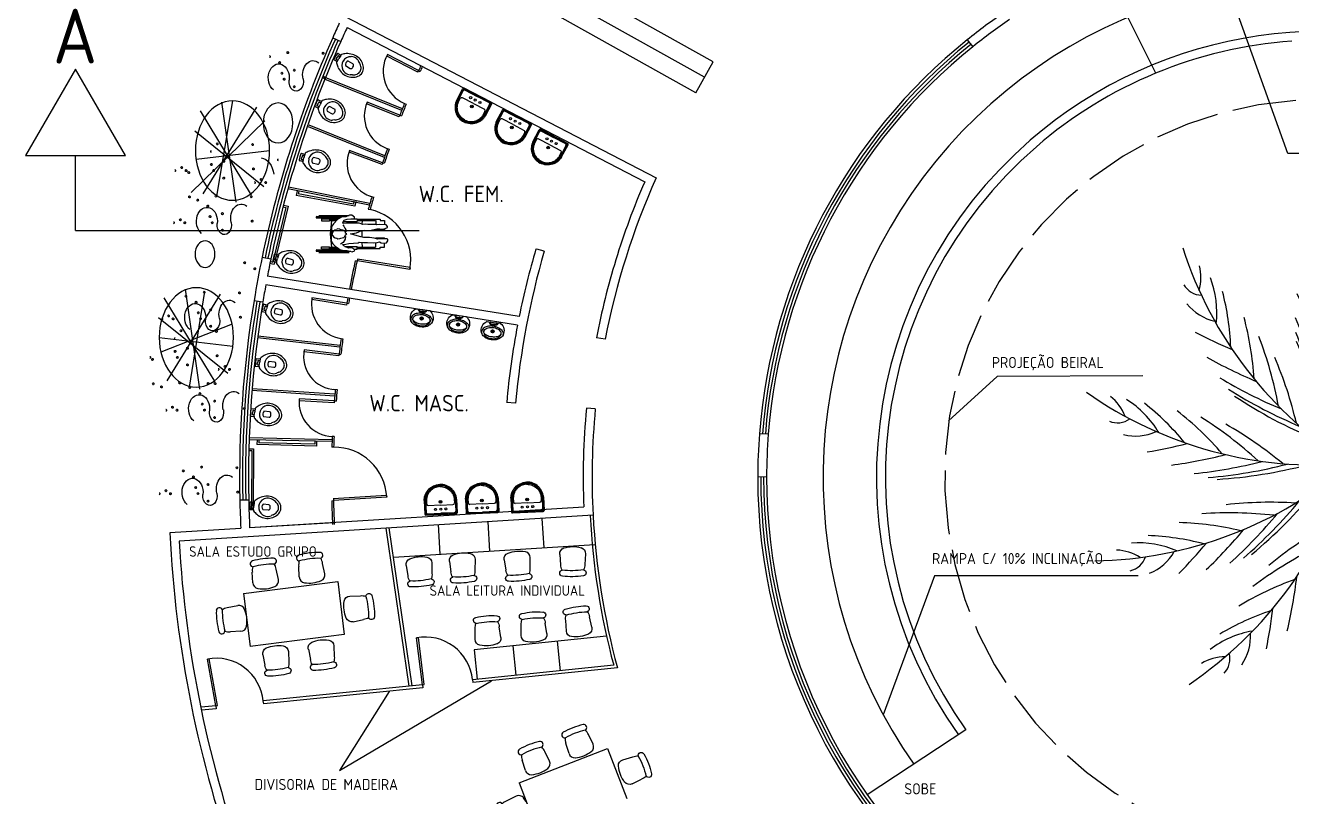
# Model space of a CAD drawing. Extents: x 115 to 1469, y 94 to 338.
# Drawn here: x 322.25 to 343.63, y 303.72 to 316.73 of the extents above; entities that cross this region are included whole.
import ezdxf

# ---------------------------------------------------------------- set-up
doc = ezdxf.new("R2010")
doc.units = 0
doc.linetypes.add('ACAD_ISO02W100', pattern=[15, 12, -3])
doc.layers.get('0').update_dxf_attribs({"linetype": 'CONTINUOUS'})
for name, color, linetype in [('ESQUAD', 3, 'CONTINUOUS'), ('L_DECA', 7, 'CONTINUOUS'), ('PAREDE', 6, 'CONTINUOUS'), ('PROJ', 1, 'CONTINUOUS'), ('TREES', 3, 'CONTINUOUS')]:
    doc.layers.add(name, color=color, linetype=linetype)
doc.styles.get("Standard").update_dxf_attribs({"font": 'ISOCP'})

# ---------------------------------------------------------------- blocks, each defined once
blk = doc.blocks.new('TREE3')
at = {"layer": 'TREES'}
for centre, radius, start, end in [((6.304, 2.495), 6.78, 161.8706, 201.5936), ((-0.143, 4.054), 0.351, 173.7791, 233.0395), ((-0.839, 4.494), 0.808, 308.4321, 338.3515), ((-1.642, 4.347), 1.639, 317.4391, 345.0127), ((3.633, 5.724), 6.78, 197.8706, 237.5936), ((0.196, 3.84), 0.835, 182.879, 221.5346), ((-4.007, 5.153), 4.263, 326.0526, 338.8318), ((-3.321, 3.142), 0.808, 344.4321, 14.3515), ((6.376, 6.862), 8.001, 206.1883, 211.1386), ((-2.499, 3.196), 0.351, 209.7791, 269.0395), ((-3.884, 2.551), 1.639, 353.4391, 21.0127), ((-4.862, 4.906), 5.211, 327.5529, 339.111), ((-6.271, 1.814), 4.263, 2.0526, 14.8318), ((6.381, 6.2), 8.001, 204.5673, 211.2107), ((5.865, -3.401), 6.78, 110.1725, 149.8955), ((3.134, 2.226), 0.835, 131.1808, 169.8364), ((3.093, 2.625), 0.351, 122.081, 181.3414), ((-2.099, 3.221), 0.835, 218.879, 257.5346), ((-6.749, 4.499), 7.022, 334.6755, 344.6307), ((9.337, -0.75), 8.001, 154.4902, 159.4404), ((3.006, 3.444), 0.808, 256.734, 286.6534), ((-6.817, 1.111), 5.211, 3.5529, 15.111), ((6.444, 5.585), 8.001, 202.9483, 211.3077), ((8.821, -1.165), 8.001, 152.8691, 159.5126), ((2.393, 3.983), 1.639, 265.741, 293.3146), ((1.125, 9.299), 8.001, 242.1883, 247.1386), ((-8.105, -0.327), 7.022, 10.6755, 20.6307), ((6.518, 5.174), 8.001, 201.6825, 211.4019), ((-6.261, 3.599), 6.444, 337.0347, 347.4268), ((8.377, -1.595), 8.001, 151.2501, 159.6096), ((1.561, 6.338), 4.263, 274.3545, 287.1337), ((6.59, 4.871), 8.001, 200.5186, 211.4981), ((7.907, -2.153), 8.001, 148.8205, 159.8), ((8.101, -1.908), 8.001, 149.9844, 159.7037), ((1.518, 8.767), 8.001, 240.5673, 247.2107), ((-7.181, -0.768), 6.444, 13.0347, 23.4268), ((0.837, 6.856), 5.211, 275.8548, 287.4128), ((-0.652, 8.085), 7.022, 282.9774, 292.9325), ((1.931, 8.306), 8.001, 238.9483, 247.3077), ((-1.056, 7.144), 6.444, 285.3366, 295.7287), ((-0.554, 6.757), 6.78, 234.9681, 274.6912), ((-4.544, 0.504), 0.808, 21.5297, 51.4491), ((-4.636, -0.308), 1.639, 30.5366, 58.1102), ((2.232, 8.018), 8.001, 237.6825, 247.4019), ((2.469, 7.814), 8.001, 236.5186, 247.4981), ((6, -6.06), 8.001, 116.7498, 125.1093), ((6.609, -5.956), 8.001, 118.3688, 125.0123), ((-6.096, -2.335), 4.263, 39.1502, 51.9294), ((-6.108, -3.226), 5.211, 40.6505, 52.2085), ((5.297, -6.253), 8.001, 114.3202, 125.2997), ((5.595, -6.161), 8.001, 115.4841, 125.2035), ((7.27, -5.907), 8.001, 119.9899, 124.9402), ((3.844, 0.059), 0.835, 96.6805, 135.3361), ((-3.921, 1.042), 0.351, 246.8767, 306.1371), ((-6.267, -5.149), 7.022, 47.7731, 57.7282), ((-5.264, -4.944), 6.444, 50.1322, 60.5244), ((2.908, -6.125), 6.78, 75.6722, 115.3952), ((4.876, 4.339), 4.263, 239.8542, 252.6334), ((4.228, 1.927), 1.639, 231.2407, 258.8143), ((4.036, 0.412), 0.351, 87.5807, 146.8411), ((-3.617, 1.303), 0.835, 255.9765, 294.6321), ((4.042, 7.032), 7.022, 248.4771, 258.4323), ((4.573, 5.177), 5.211, 241.3545, 252.9126), ((4.428, 1.135), 0.808, 222.2337, 252.1531), ((-4.712, 8.096), 8.001, 279.2858, 284.2361), ((3.176, 6.486), 6.444, 250.8363, 261.2284), ((-4.42, 5.141), 6.78, 270.9681, 310.6912), ((-4.077, 7.908), 8.001, 277.6648, 284.3082), ((-6.509, 1.896), 6.78, 304.0339, 343.7569), ((-3.47, 7.79), 8.001, 276.0458, 284.4052), ((-6.647, -1.335), 6.78, 331.6319, 11.355), ((-0.785, -6.734), 6.78, 43.6319, 83.355), ((-4.593, -4.987), 6.78, 7.6319, 47.355), ((-3.056, 7.741), 8.001, 274.7801, 284.4994), ((-2.744, 7.722), 8.001, 273.6161, 284.5957), ((1.173, -8.111), 8.001, 82.2799, 93.2595), ((1.474, -8.191), 8.001, 83.4439, 93.1632), ((6.133, 3.813), 6.444, 218.796, 229.1882), ((1.871, -8.32), 8.001, 84.7096, 93.069), ((7.157, 3.817), 7.022, 216.4368, 226.392), ((-7.022, 4.467), 8.001, 310.7801, 320.4994), ((-6.759, 4.634), 8.001, 309.6161, 320.5957), ((-3.818, -7.251), 8.001, 46.2799, 57.2595), ((2.443, -8.555), 8.001, 86.3286, 92.972), ((6.623, 1.962), 5.211, 209.3143, 220.8723), ((-2.044, -7.85), 7.022, 83.7731, 93.7282), ((-1.353, -7.094), 6.444, 86.1322, 96.5244), ((-7.386, 4.262), 8.001, 312.0458, 320.4052), ((-8.193, 0.196), 8.001, 342.6819, 353.6614), ((-7.351, -3.622), 8.001, 10.2799, 21.2595), ((-3.622, -7.493), 8.001, 47.4439, 57.1632), ((7.203, -0.52), 6.444, 182.796, 193.1882), ((-3.045, -6.2), 5.211, 76.6505, 88.2085), ((2.737, -6.683), 6.444, 119.198, 129.5901), ((-8.322, -0.088), 8.001, 343.8458, 353.5652), ((-7.334, -3.933), 8.001, 11.4439, 21.1632), ((3.029, -8.864), 8.001, 87.9496, 92.8999), ((6.436, 1.091), 4.263, 207.814, 220.5932), ((-3.559, -5.472), 4.263, 75.1502, 87.9294), ((-7.947, 4.001), 8.001, 313.6648, 320.3082), ((5.522, -4.655), 6.444, 146.796, 157.1882), ((-3.376, -7.831), 8.001, 48.7096, 57.069), ((8.034, -1.119), 7.022, 180.4368, 190.392), ((4.606, -0.61), 1.639, 199.2004, 226.774), ((3.29, -1.989), 0.835, 64.6403, 103.2959), ((-3.972, -2.263), 0.808, 57.5297, 87.4491), ((-3.57, -2.974), 1.639, 66.5366, 94.1102), ((-3.692, -1.071), 0.835, 291.9765, 330.6321), ((-8.571, 3.78), 8.001, 315.2858, 320.2361), ((2.57, -7.693), 7.022, 116.8388, 126.794), ((-8.515, -0.458), 8.001, 345.1116, 353.471), ((-7.334, -4.351), 8.001, 12.7096, 21.069), ((3.639, -1.792), 0.351, 55.5404, 114.8009), ((-3.784, -1.462), 0.351, 282.8767, 342.1371), ((5.842, -5.627), 7.022, 144.4368, 154.392), ((6.511, -2.305), 5.211, 173.3143, 184.8723), ((-3.052, -8.357), 8.001, 50.3286, 56.972), ((4.356, -1.387), 0.808, 190.1934, 220.1128), ((-8.843, -0.982), 8.001, 346.7306, 353.374), ((0.83, -6.857), 5.211, 109.7162, 121.2743), ((-7.382, -4.967), 8.001, 14.3286, 20.972), ((3.913, -5.692), 5.211, 137.3143, 148.8723), ((5.848, -2.9), 4.263, 171.814, 184.5932), ((-2.76, -8.951), 8.001, 51.9496, 56.8999), ((0.003, -6.528), 4.263, 108.2159, 120.9952), ((-9.245, -1.509), 8.001, 348.3516, 353.3019), ((-7.494, -5.62), 8.001, 15.9496, 20.8999), ((3.368, -3.201), 1.639, 163.2004, 190.774), ((1.493, -3.543), 0.835, 28.6403, 67.2959), ((-1.369, -4.44), 1.639, 99.6024, 127.176), ((-2.51, -2.912), 0.835, 325.0423, 3.6979), ((3.027, -5.784), 4.263, 135.814, 148.5932), ((-2.374, -3.29), 0.351, 315.9424, 15.2029), ((-2.094, -4.064), 0.808, 90.5954, 120.5148), ((0.844, -4.569), 1.639, 127.2004, 154.774), ((-0.875, -3.744), 0.835, 352.6403, 31.2959), ((2.709, -3.683), 0.808, 154.1934, 184.1128), ((1.891, -3.589), 0.351, 19.5404, 78.8009), ((-0.58, -4.015), 0.351, 343.5404, 42.8009), ((0.027, -4.572), 0.808, 118.1934, 148.1128)]:
    blk.add_arc(centre, radius, start, end, dxfattribs=at)
blk = doc.blocks.new('BBPSTG01')
for p, q in [((-0.127, 0.217), (-0.305, 0.202)), ((-0.127, -0.217), (-0.305, -0.205))]:
    blk.add_line(p, q)
for centre, radius, start, end in [((-0.445, 0.172), 0.0508, 8.4555, 171.5445), ((-0.118, 0.116), 0.102, 16.1087, 95), ((0.711, 0), 1.219, 171.5445, 188.4555), ((0.812, 0), 1.219, 171.5445, 188.4555), ((-0.305, -0.001), 0.203, 90, 116.2122), ((-0.521, 0), 0.521, 343.8913, 16.1087), ((-0.445, -0.172), 0.0508, 188.4555, 351.5445), ((-0.305, -0.001), 0.203, 243.618, 270), ((-0.118, -0.116), 0.102, 265, 343.8913)]:
    blk.add_arc(centre, radius, start, end)
blk = doc.blocks.new('BEL01')
at = {"layer": 'L_DECA'}
for p, q in [((25.7, 0), (-25.7, 0)), ((-27.5, -25), (-27.5, -1.8)), ((27.5, -25), (27.5, -1.8))]:
    blk.add_line(p, q, dxfattribs=at)
at = {"layer": 'L_DECA', "color": 1}
for p, q in [((-25.9, -25), (-25.9, -3.2)), ((-25.1, -25), (-25.1, -4.8)), ((-24.2, -1.4), (0, -1.4)), ((-23.5, -25), (-23.5, -18.6)), ((-22.5, -2.2), (0, -2.2)), ((0, -16), (-20.9, -16)), ((24.2, -1.4), (0, -1.4)), ((22.5, -2.2), (0, -2.2)), ((0, -16), (20.9, -16)), ((23.5, -25), (23.5, -18.6)), ((25.1, -25), (25.1, -4.8)), ((25.9, -25), (25.9, -3.2))]:
    blk.add_line(p, q, dxfattribs=at)
at = {"layer": 'L_DECA', "color": 7}
for points in [[(-27.5, -25), (-27.4, -26.4), (-27.2, -27.7), (-26.9, -29.1), (-26.7, -30.4), (-26.3, -31.7), (-25.9, -33), (-25.4, -34.2), (-24.8, -35.4), (-24.2, -36.6), (-23.6, -37.7), (-22.8, -38.9), (-22, -40), (-21.2, -41), (-20.4, -42), (-19.5, -42.9), (-19.5, -42.9), (-17.6, -44.7), (-15.4, -46.3), (-13.1, -47.7), (-10.7, -48.8), (-8.2, -49.8), (-5.5, -50.4), (-2.8, -50.9), (0, -51)], [(27.5, -25), (27.4, -26.4), (27.2, -27.7), (26.9, -29.1), (26.7, -30.4), (26.3, -31.7), (25.9, -33), (25.4, -34.2), (24.8, -35.4), (24.2, -36.6), (23.6, -37.7), (22.8, -38.9), (22, -40), (21.2, -41), (20.4, -42), (19.5, -42.9), (19.5, -42.9), (17.6, -44.7), (15.4, -46.3), (13.1, -47.7), (10.7, -48.8), (8.2, -49.8), (5.5, -50.4), (2.8, -50.9), (0, -51)]]:
    blk.add_lwpolyline(points, dxfattribs=at)
at = {"layer": 'L_DECA', "color": 1}
for points in [[(-25.9, -25), (-25.8, -26.3), (-25.6, -27.6), (-25.4, -28.8), (-25.1, -30.1), (-24.8, -31.3), (-24.3, -32.5), (-23.9, -33.7), (-23.4, -34.9), (-22.8, -35.9), (-22.2, -37), (-21.5, -38.1), (-20.8, -39.1), (-20, -40.1), (-19.2, -41.1), (-18.4, -41.9), (-18.4, -41.9), (-16.5, -43.7), (-14.6, -45.1), (-12.4, -46.5), (-10.2, -47.5), (-7.7, -48.4), (-5.3, -49.1), (-2.7, -49.4), (0, -49.6)], [(-25.1, -25), (-24.9, -26.3), (-24.8, -27.5), (-24.6, -28.7), (-24.3, -30), (-24, -31.1), (-23.6, -32.3), (-23.1, -33.4), (-22.6, -34.6), (-22.1, -35.7), (-21.5, -36.7), (-20.8, -37.7), (-20.2, -38.7), (-19.4, -39.6), (-18.7, -40.6), (-17.8, -41.4), (-17.8, -41.4), (-16, -43), (-14, -44.5), (-12, -45.7), (-9.8, -46.8), (-7.5, -47.6), (-5, -48.3), (-2.6, -48.6), (0, -48.8)], [(0, -47.3), (0, -47.3), (-2.4, -47.1), (-4.8, -46.7), (-7, -46.2), (-9.1, -45.5), (-11.2, -44.4), (-13.2, -43.2), (-15, -41.9), (-16.6, -40.3), (-16.6, -40.3), (-17.4, -39.5), (-18.2, -38.7), (-18.9, -37.8), (-19.5, -36.9), (-20.1, -35.9), (-20.7, -34.9), (-21.2, -33.9), (-21.7, -32.9), (-22, -31.8), (-22.4, -30.8), (-22.8, -29.7), (-23, -28.5), (-23.2, -27.4), (-23.3, -26.3), (-23.4, -25.4), (-23.5, -25)], [(25.9, -25), (25.8, -26.3), (25.6, -27.6), (25.4, -28.8), (25.1, -30.1), (24.8, -31.3), (24.3, -32.5), (23.9, -33.7), (23.4, -34.9), (22.8, -35.9), (22.2, -37), (21.5, -38.1), (20.8, -39.1), (20, -40.1), (19.2, -41.1), (18.4, -41.9), (18.4, -41.9), (16.5, -43.7), (14.6, -45.1), (12.4, -46.5), (10.2, -47.5), (7.7, -48.4), (5.3, -49.1), (2.7, -49.4), (0, -49.6)], [(25.1, -25), (24.9, -26.3), (24.8, -27.5), (24.6, -28.7), (24.3, -30), (24, -31.1), (23.6, -32.3), (23.1, -33.4), (22.6, -34.6), (22.1, -35.7), (21.5, -36.7), (20.8, -37.7), (20.2, -38.7), (19.4, -39.6), (18.7, -40.6), (17.8, -41.4), (17.8, -41.4), (16, -43), (14, -44.5), (12, -45.7), (9.8, -46.8), (7.5, -47.6), (5, -48.3), (2.6, -48.6), (0, -48.8)], [(0, -47.3), (0, -47.3), (2.4, -47.1), (4.8, -46.7), (7, -46.2), (9.1, -45.5), (11.2, -44.4), (13.2, -43.2), (15, -41.9), (16.6, -40.3), (16.6, -40.3), (17.4, -39.5), (18.2, -38.7), (18.9, -37.8), (19.5, -36.9), (20.1, -35.9), (20.7, -34.9), (21.2, -33.9), (21.7, -32.9), (22, -31.8), (22.4, -30.8), (22.8, -29.7), (23, -28.5), (23.2, -27.4), (23.3, -26.3), (23.4, -25.4), (23.5, -25)]]:
    blk.add_lwpolyline(points, dxfattribs=at)
for centre, radius in [((-8.7, -9.2), 1.75), ((0, -21.5), 2.25), ((0, -9.2), 1.75), ((0, -21.5), 1.32), ((9, -9.2), 1.75)]:
    blk.add_circle(centre, radius, dxfattribs=at)
at = {"layer": 'L_DECA'}
for centre, start, end in [((-25.7, -1.8), 90, 180), ((25.7, -1.8), 0, 90)]:
    blk.add_arc(centre, 1.8, start, end, dxfattribs=at)
at = {"layer": 'L_DECA', "color": 1}
for centre, radius, start, end in [((-24.2, -3.2), 1.73, 90, 180), ((-22.5, -4.8), 2.59, 90, 180), ((-20.9, -18.6), 2.59, 90, 180), ((20.9, -18.6), 2.59, 0, 90), ((22.5, -4.8), 2.59, 0, 90), ((24.2, -3.2), 1.73, 0, 90)]:
    blk.add_arc(centre, radius, start, end, dxfattribs=at)
blk = doc.blocks.new('MIC-P')
for points in [[(0.001, 0.294), (0.003, 0.294, -0.008051), (0.036, 0.294, -0.08407), (0.079, 0.285, -0.022672), (0.107, 0.273, -0.027927), (0.133, 0.258, -0.144523), (0.184, 0.193, -0.34805), (0.121, 0.003, -0.162816), (0.113, 0), (0.001, 0), (-0.11, 0, -0.162816), (-0.119, 0.003, -0.34805), (-0.182, 0.193, -0.144523), (-0.131, 0.258, -0.027927), (-0.105, 0.273, -0.022672), (-0.077, 0.285, -0.08407), (-0.033, 0.294, -0.008051), (-0.001, 0.294)], [(0.001, 0.247), (0.009, 0.247, -0.102017), (0.091, 0.232, -0.100634), (0.138, 0.2, -0.31043), (0.146, 0.159, -0.029837), (0.144, 0.153, -0.193887), (0.081, 0.101, -0.096635), (0.001, 0.086, -0.096635), (-0.079, 0.101, -0.193887), (-0.141, 0.153, -0.029837), (-0.143, 0.159, -0.31043), (-0.136, 0.2, -0.100634), (-0.089, 0.232, -0.102017), (-0.007, 0.247)]]:
    blk.add_lwpolyline(points, format="xyb", close=True)
for points in [[(0.147, 0.162), (0.148, 0.165, 0.189039), (0.146, 0.197, 0.189014), (0.081, 0.26, 0.116802), (0.001, 0.275, 0.116802), (-0.078, 0.26, 0.189014), (-0.144, 0.197, 0.189039), (-0.146, 0.165), (-0.144, 0.162)], [(-0.015, 0.064, -0.100603), (-0.099, 0.082, -0.114611), (-0.16, 0.123, -0.309836), (-0.174, 0.21, -0.309836)], [(-0.079, 0.002), (-0.056, 0.034, -0.1805), (-0.044, 0.041), (-0.031, 0.043, 0.35029), (-0.025, 0.049, -0.252034), (-0.018, 0.063)], [(-0.052, 0, -0.473116), (-0.055, 0.005), (-0.05, 0.025, -0.362542), (-0.042, 0.032), (-0.027, 0.033, 0.564769), (-0.022, 0.039)], [(0.017, 0.064, 0.100603), (0.101, 0.082, 0.114611), (0.162, 0.123, 0.309836), (0.176, 0.21, 0.309836)], [(0.082, 0.002), (0.058, 0.034, 0.1805), (0.047, 0.041), (0.033, 0.043, -0.35029), (0.027, 0.049, 0.252034), (0.021, 0.063)], [(0.054, 0, 0.473116), (0.057, 0.005), (0.053, 0.025, 0.362542), (0.044, 0.032), (0.03, 0.033, -0.564769), (0.024, 0.039)]]:
    blk.add_lwpolyline(points, format="xyb")
for centre, radius in [((-0.022, 0.153), 0.0035), ((0.001, 0.152), 0.024), ((0.001, 0.046), 0.024), ((-0.015, 0.169), 0.0035), ((-0.016, 0.136), 0.0035), ((0.001, 0.046), 0.0075), ((0.001, 0.129), 0.0035), ((0.002, 0.176), 0.0035), ((0.001, 0.152), 0.0035), ((0.017, 0.135), 0.0035), ((0.018, 0.168), 0.0035), ((0.025, 0.152), 0.0035)]:
    blk.add_circle(centre, radius)
blk = doc.blocks.new('BACIA')
for p, q in [((-0.069, -0.15), (-0.074, -0.15)), ((-0.062, -0.15), (-0.069, -0.15)), ((-0.062, -0.092), (-0.062, -0.15)), ((0, -0.08), (-0.052, -0.08)), ((0.052, -0.08), (0, -0.08)), ((0.032, -0.115), (0, -0.115)), ((0.036, -0.142), (0.036, -0.131)), ((0.062, -0.15), (0.062, -0.092)), ((0.069, -0.15), (0.062, -0.15)), ((0.074, -0.15), (0.069, -0.15)), ((-0.044, -0.304), (-0.044, -0.4)), ((0.044, -0.4), (0.044, -0.304)), ((-0.118, -0.489), (-0.136, -0.454)), ((0.118, -0.489), (0.136, -0.454))]:
    blk.add_line(p, q)
for points in [[(-0.062, -0.15), (0, -0.15)], [(0.062, -0.15), (0, -0.15)]]:
    blk.add_lwpolyline(points)
blk.add_lwpolyline([(-0.044, -0.15, 0.380199), (-0.036, -0.142), (-0.036, -0.131, 0.087349), (-0.037, -0.127, -0.172037), (-0.037, -0.118, -0.102747), (-0.036, -0.116, -0.167994), (-0.032, -0.115), (0, -0.115)], format="xyb")
for centre, radius, start, end in [((0.145, -0.398), 0.335, 145.8476, 164.7475), ((0.132, -0.391), 0.32, 131.9479, 145.5381), ((-0.075, -0.16), 0.0102, 88.3086, 135.2439), ((-0.051, -0.092), 0.0118, 93.6802, 181.2989), ((0.032, -0.122), 0.00666, 53.8977, 92.0428), ((0.032, -0.121), 0.00592, 22.5984, 46.064), ((0.048, -0.132), 0.0119, 155.9796, 175.9479), ((0.044, -0.142), 0.00832, 182.0149, 265.282), ((0.025, -0.123), 0.0131, 340.3418, 19.3875), ((0.051, -0.092), 0.0118, 358.7011, 86.3198), ((0.075, -0.16), 0.0102, 44.7561, 91.6914), ((-0.132, -0.391), 0.32, 34.4619, 48.0521), ((-0.145, -0.398), 0.335, 15.2525, 34.1524), ((0.055, -0.38), 0.243, 163.2378, 187.0453), ((0.06, -0.382), 0.248, 186.483, 211.073), ((-0.008, -0.384), 0.146, 149.7019, 190.4456), ((0.003, -0.383), 0.157, 190.028, 206.9274), ((0.001, -0.386), 0.154, 90.2488, 150.3441), ((0, -0.356), 0.0683, 49.3118, 130.6882), ((-0.02, -0.4), 0.0241, 179.1095, 246.4896), ((0, -0.343), 0.0846, 249.2223, 290.7777), ((-0.001, -0.386), 0.154, 29.6559, 89.7512), ((0.02, -0.4), 0.0241, 293.5104, 0.8905), ((0.008, -0.384), 0.146, 349.5544, 30.2981), ((-0.003, -0.383), 0.157, 333.0726, 349.972), ((-0.06, -0.382), 0.248, 328.927, 353.517), ((-0.055, -0.38), 0.243, 352.9547, 16.7622), ((0.076, -0.369), 0.268, 211.6809, 231.8397), ((0.076, -0.369), 0.228, 211.6809, 231.8397), ((0, -0.461), 0.149, 233.0019, 270.1282), ((0, -0.461), 0.109, 233.0019, 270.1282), ((0, -0.461), 0.109, 269.8718, 306.9981), ((0, -0.461), 0.149, 269.8718, 306.9981), ((-0.076, -0.369), 0.228, 308.1603, 328.3191), ((-0.076, -0.369), 0.268, 308.1603, 328.3191)]:
    blk.add_arc(centre, radius, start, end)
blk = doc.blocks.new('BIPMAN11')
for p, q in [((-0.234, 0.295), (0.263, 0.295)), ((-0.234, 0.27), (0.157, 0.27)), ((-0.203, 0.314), (0.31, 0.314)), ((-0.158, 0.254), (-0.158, 0.223)), ((-0.158, 0.254), (-0.021, 0.254)), ((-0.158, 0.223), (-0.021, 0.223)), ((-0.021, 0.254), (-0.021, 0.223)), ((-0.021, 0.251), (0.122, 0.251)), ((-0.021, 0.226), (0.098, 0.226)), ((0.012, 0.226), (-0.008, -0.001)), ((0.041, 0.27), (0.041, 0.251)), ((0.066, 0.27), (0.066, 0.251)), ((0.089, 0.226), (0.087, 0.214)), ((0.342, 0.257), (0.444, 0.257)), ((0.444, 0.257), (0.444, 0.213)), ((0.444, 0.251), (0.837, 0.251)), ((0.444, 0.226), (0.757, 0.226)), ((0.53, 0.226), (0.527, 0.166)), ((0.759, 0.226), (0.759, 0.162)), ((0.835, 0.226), (0.907, 0.226)), ((0.837, 0.251), (0.837, 0.226)), ((0.907, 0.226), (0.907, 0.157)), ((0.215, 0.213), (0.444, 0.213)), ((0.523, 0.056), (0.523, 0.055)), ((0.523, 0.055), (0.526, -0.052)), ((0.759, 0.084), (0.759, 0.066)), ((0.759, 0.066), (0.909, 0.066)), ((0.907, 0.089), (0.907, 0.066)), ((-0.008, -0.001), (0.012, -0.222)), ((0.238, -0.21), (0.444, -0.21)), ((0.444, -0.254), (0.444, -0.21)), ((0.528, -0.141), (0.53, -0.222)), ((0.759, -0.062), (0.909, -0.062)), ((0.759, -0.076), (0.759, -0.062)), ((0.759, -0.222), (0.759, -0.146)), ((0.907, -0.081), (0.907, -0.062)), ((0.907, -0.222), (0.907, -0.152)), ((-0.234, -0.267), (0.178, -0.267)), ((-0.234, -0.292), (0.341, -0.292)), ((-0.203, -0.311), (0.31, -0.311)), ((-0.158, -0.219), (-0.021, -0.219)), ((-0.158, -0.25), (-0.158, -0.219)), ((-0.158, -0.25), (-0.021, -0.25)), ((-0.021, -0.25), (-0.021, -0.219)), ((-0.021, -0.222), (0.1, -0.222)), ((-0.021, -0.247), (0.135, -0.247)), ((0.041, -0.247), (0.041, -0.267)), ((0.066, -0.247), (0.066, -0.267)), ((0.088, -0.214), (0.089, -0.222)), ((0.143, -0.254), (0.143, -0.253)), ((0.143, -0.254), (0.143, -0.254)), ((0.391, -0.254), (0.444, -0.254)), ((0.444, -0.222), (0.757, -0.222)), ((0.444, -0.247), (0.837, -0.247)), ((0.835, -0.222), (0.907, -0.222)), ((0.837, -0.247), (0.837, -0.222))]:
    blk.add_line(p, q)
blk.add_lwpolyline([(0.012, 0.125), (0.009, -0.12), (0.035, -0.168), (0.074, -0.205), (0.128, -0.241), (0.153, -0.261), (0.201, -0.272), (0.277, -0.278), (0.325, -0.289), (0.365, -0.301), (0.401, -0.286), (0.41, -0.272), (0.381, -0.244), (0.356, -0.236), (0.308, -0.238), (0.26, -0.224), (0.221, -0.199), (0.198, -0.176), (0.255, -0.171), (0.305, -0.162), (0.387, -0.154), (0.463, -0.148), (0.483, -0.137), (0.553, -0.143), (0.621, -0.145), (0.714, -0.148), (0.785, -0.145), (0.821, -0.134), (0.849, -0.148), (0.895, -0.154), (0.94, -0.148), (0.962, -0.117), (0.965, -0.095), (0.951, -0.081), (0.895, -0.081), (0.827, -0.083), (0.796, -0.086), (0.734, -0.069), (0.655, -0.058), (0.556, -0.061), (0.506, -0.047), (0.446, -0.03), (0.334, 0.001), (0.438, 0.021), (0.528, 0.058), (0.57, 0.066), (0.663, 0.06), (0.779, 0.089), (0.827, 0.089), (0.883, 0.083), (0.917, 0.091), (0.957, 0.108), (0.957, 0.128), (0.934, 0.156), (0.824, 0.159), (0.773, 0.153), (0.768, 0.162), (0.7, 0.159), (0.624, 0.162), (0.59, 0.168), (0.545, 0.159), (0.483, 0.184), (0.404, 0.184), (0.328, 0.182), (0.266, 0.182), (0.218, 0.179), (0.204, 0.193), (0.226, 0.232), (0.28, 0.249), (0.348, 0.258), (0.404, 0.263), (0.404, 0.286), (0.381, 0.3), (0.356, 0.317), (0.317, 0.32), (0.255, 0.292), (0.184, 0.286), (0.119, 0.249), (0.049, 0.17), (0.035, 0.153)], close=True)
for points in [[(0.097, 0.072), (0.066, 0.063), (0.035, 0.035), (0.021, -0.007), (0.049, -0.047), (0.077, -0.064), (0.102, -0.069), (0.119, -0.083), (0.153, -0.078), (0.17, -0.072), (0.193, -0.067), (0.224, -0.061), (0.238, -0.044), (0.249, -0.016), (0.255, -0.007), (0.274, 0.004), (0.252, 0.015), (0.252, 0.038), (0.238, 0.055), (0.204, 0.066), (0.176, 0.069), (0.164, 0.069), (0.153, 0.083), (0.108, 0.086), (0.105, 0.077)], [(0.204, 0.153), (0.224, 0.131), (0.238, 0.1), (0.255, 0.069), (0.255, 0.038)], [(0.252, -0.041), (0.243, -0.089), (0.209, -0.143), (0.164, -0.174)]]:
    blk.add_lwpolyline(points)
for centre in [(-0.234, 0.283), (-0.234, -0.28)]:
    blk.add_arc(centre, 0.0125, 90, 270)

msp = doc.modelspace()

# ---------------------------------------------------------------- linework, layer by layer
at = {"color": 5}
for p, q in [((333.86, 316.117), (328.698, 319.003)), ((333.713, 315.855), (328.552, 318.741)), ((333.567, 315.593), (328.405, 318.479)), ((333.567, 315.593), (333.86, 316.117))]:
    msp.add_line(p, q, dxfattribs=at)
for p, q in [((343.56, 314.568), (342.723, 316.905)), ((345.139, 314.568), (343.56, 314.568)), ((326.837, 313.941), (326.823, 313.863)), ((327.813, 313.681), (326.823, 313.863)), ((326.867, 313.936), (326.858, 313.887)), ((327.789, 313.715), (326.858, 313.887)), ((326.65, 313.659), (326.428, 312.738)), ((326.686, 313.681), (326.45, 312.702)), ((326.602, 313.67), (326.65, 313.659)), ((326.609, 313.7), (326.686, 313.681)), ((327.798, 313.765), (327.789, 313.715)), ((327.827, 313.759), (327.813, 313.681)), ((326.373, 312.721), (326.45, 312.702)), ((326.38, 312.75), (326.428, 312.738)), ((338.656, 310.808), (337.831, 310.06)), ((341.113, 310.815), (338.656, 310.808)), ((326.161, 309.737), (326.159, 309.657)), ((326.191, 309.736), (326.19, 309.687)), ((326.023, 309.556), (326.073, 309.555)), ((326.024, 309.586), (326.104, 309.585)), ((326.073, 309.555), (326.068, 308.609)), ((326.104, 309.585), (326.098, 308.579)), ((327.166, 309.633), (326.159, 309.657)), ((327.136, 309.664), (326.19, 309.687)), ((327.137, 309.714), (327.136, 309.664)), ((327.167, 309.713), (327.166, 309.633)), ((326.018, 308.609), (326.068, 308.609)), ((326.018, 308.579), (326.098, 308.579)), ((337.595, 307.444), (336.732, 305.099)), ((341.037, 307.444), (337.595, 307.444)), ((325.935, 307.145), (327.523, 307.345)), ((327.523, 307.345), (327.635, 306.452)), ((325.935, 307.145), (326.048, 306.252)), ((327.635, 306.452), (326.048, 306.252)), ((327.553, 304.159), (330.118, 305.673)), ((328.391, 305.489), (327.553, 304.159)), ((330.584, 303.949), (332.076, 304.527)), ((332.076, 304.527), (332.401, 303.688)), ((330.584, 303.949), (330.909, 303.11))]:
    msp.add_line(p, q)
at = {"color": 3}
for p, q in [((328.363, 316.239), (328.35, 316.212)), ((325.202, 315.287), (326.06, 313.867)), ((326.153, 315.35), (325.249, 313.888)), ((325.748, 315.457), (325.48, 313.85)), ((325.563, 315.433), (325.802, 313.746)), ((328.022, 315.437), (328.011, 315.41)), ((326.294, 315.12), (325.047, 313.909)), ((328.572, 315.214), (328.56, 315.186)), ((325.109, 314.953), (326.278, 314.013)), ((325.132, 314.471), (326.374, 314.619)), ((327.725, 314.621), (327.715, 314.593)), ((328.281, 314.413), (328.271, 314.385)), ((327.86, 312.788), (327.855, 312.758)), ((328.748, 312.642), (328.743, 312.612)), ((324.591, 312.134), (325.448, 310.714)), ((325.542, 312.197), (324.638, 310.735)), ((324.951, 312.28), (325.191, 310.593)), ((325.275, 312.243), (325.015, 310.624)), ((327.089, 312.133), (327.085, 312.104)), ((327.676, 312.041), (327.671, 312.012)), ((324.497, 311.8), (325.667, 310.86)), ((325.74, 311.691), (324.539, 311.217)), ((324.51, 311.466), (325.753, 311.318)), ((326.957, 311.254), (326.953, 311.224)), ((327.547, 311.185), (327.543, 311.155)), ((326.872, 310.427), (326.871, 310.397)), ((327.465, 310.393), (327.463, 310.363)), ((327.45, 308.742), (327.452, 308.712)), ((328.348, 308.799), (328.35, 308.769)), ((328.855, 306.399), (328.885, 306.402)), ((328.953, 305.605), (328.855, 306.399)), ((328.983, 305.608), (328.885, 306.402)), ((325.323, 306.037), (325.353, 306.042)), ((325.467, 305.25), (325.323, 306.037)), ((325.496, 305.256), (325.353, 306.043)), ((328.953, 305.605), (328.983, 305.608)), ((325.467, 305.25), (325.496, 305.256))]:
    msp.add_line(p, q, dxfattribs=at)
at = {"color": 0}
for p, q in [((329.255, 307.809), (329.224, 308.308)), ((330.093, 307.857), (330.062, 308.356)), ((331.007, 307.914), (330.976, 308.413)), ((329.825, 306.196), (329.876, 305.698))]:
    msp.add_line(p, q, dxfattribs=at)
at = {"color": 1}
msp.add_line((338.127, 304.842), (336.462, 303.746), dxfattribs=at)
at = {"color": 2}
for centre, radius, start, end in [((328.877, 315.956), 0.586, 151.161, 247.485), ((328.558, 315.203), 0.586, 156.3881, 250.4704), ((328.268, 314.402), 0.586, 157.9876, 256.6259), ((327.883, 312.769), 0.874, 349.7071, 77.621), ((327.664, 312.027), 0.584, 169.4835, 261.9533), ((327.498, 311.14), 0.551, 168.027, 268.48), ((327.454, 310.377), 0.584, 175.1335, 267.7484), ((327.465, 308.728), 0.886, 2.633, 90.6717)]:
    msp.add_arc(centre, radius, start, end, dxfattribs=at)
at = {"color": 1}
for centre in [(329.003, 305.613), (325.471, 305.254)]:
    msp.add_arc(centre, 0.798, 5.6086, 100.698, dxfattribs=at)
at = {"linetype": 'Continuous', "extrusion": (0, 0, -1)}
for centre, start_param, end_param in [((326.372, 316.204), 0, 3.141593), ((326.681, 316.271), 3.141593, 6.283185), ((326.681, 316.271), 0, 3.141593), ((327.278, 316.26), 3.141593, 6.283185), ((327.278, 316.26), 0, 3.141593), ((326.543, 316.102), 3.141593, 6.283185), ((326.543, 316.102), 0, 3.141593), ((326.581, 315.924), 3.141593, 6.283185), ((326.581, 315.924), 0, 3.141593), ((326.79, 315.975), 3.141593, 6.283185), ((326.79, 315.975), 0, 3.141593), ((326.619, 315.823), 3.141593, 6.283185), ((326.619, 315.823), 0, 3.141593), ((326.79, 315.695), 3.141593, 6.283185), ((326.79, 315.695), 0, 3.141593), ((327.292, 315.849), 3.141593, 6.283185), ((327.292, 315.849), 0, 3.141593), ((325.49, 314.731), 3.141593, 6.283185), ((325.49, 314.731), 0, 3.141593), ((326.086, 314.72), 3.141593, 6.283185), ((326.086, 314.72), 0, 3.141593), ((325.392, 314.601), 3.141593, 6.283185), ((325.599, 314.435), 3.141593, 6.283185), ((325.599, 314.435), 0, 3.141593), ((326.524, 314.462), 3.141593, 6.283185), ((324.775, 314.28), 0, 3.141593), ((324.889, 314.331), 3.141593, 6.283185), ((324.889, 314.331), 0, 3.141593), ((324.964, 314.28), 3.141593, 6.283185), ((324.964, 314.28), 0, 3.141593), ((325.008, 314.247), 3.141593, 6.283185), ((325.008, 314.247), 0, 3.141593), ((325.39, 314.384), 3.141593, 6.283185), ((325.39, 314.384), 0, 3.141593), ((325.428, 314.282), 3.141593, 6.283185), ((325.428, 314.282), 0, 3.141593), ((326.101, 314.308), 3.141593, 6.283185), ((326.101, 314.308), 0, 3.141593), ((325.599, 314.155), 3.141593, 6.283185), ((325.599, 314.155), 0, 3.141593), ((326.117, 314.078), 0, 3.141593), ((326.231, 314.129), 3.141593, 6.283185), ((326.231, 314.129), 0, 3.141593), ((326.307, 314.078), 3.141593, 6.283185), ((326.307, 314.078), 0, 3.141593), ((325.022, 313.836), 3.141593, 6.283185), ((325.022, 313.836), 0, 3.141593), ((325.159, 313.783), 3.141593, 6.283185), ((325.159, 313.783), 0, 3.141593), ((325.468, 313.85), 3.141593, 6.283185), ((325.468, 313.85), 0, 3.141593), ((326.064, 313.84), 3.141593, 6.283185), ((326.064, 313.84), 0, 3.141593), ((325.33, 313.682), 3.141593, 6.283185), ((325.33, 313.682), 0, 3.141593), ((325.577, 313.554), 3.141593, 6.283185), ((325.577, 313.554), 0, 3.141593), ((324.753, 313.4), 0, 3.141593), ((324.867, 313.451), 3.141593, 6.283185), ((324.867, 313.451), 0, 3.141593), ((324.942, 313.4), 3.141593, 6.283185), ((324.942, 313.4), 0, 3.141593), ((325.368, 313.504), 3.141593, 6.283185), ((325.368, 313.504), 0, 3.141593), ((325.406, 313.402), 3.141593, 6.283185), ((325.406, 313.402), 0, 3.141593), ((326.078, 313.428), 3.141593, 6.283185), ((326.078, 313.428), 0, 3.141593), ((325.577, 313.275), 3.141593, 6.283185), ((325.577, 313.275), 0, 3.141593), ((325.953, 312.727), 3.141593, 6.283185), ((325.953, 312.727), 0, 3.141593), ((326.124, 312.625), 3.141593, 6.283185), ((326.124, 312.625), 0, 3.141593), ((324.961, 312.161), 3.141593, 6.283185), ((324.961, 312.161), 0, 3.141593), ((325.132, 312.06), 3.141593, 6.283185), ((325.132, 312.06), 0, 3.141593), ((325.27, 312.228), 3.141593, 6.283185), ((325.27, 312.228), 0, 3.141593), ((325.866, 312.217), 3.141593, 6.283185), ((325.866, 312.217), 0, 3.141593), ((325.17, 311.881), 3.141593, 6.283185), ((325.17, 311.881), 0, 3.141593), ((325.379, 311.932), 3.141593, 6.283185), ((325.379, 311.932), 0, 3.141593), ((324.555, 311.778), 0, 3.141593), ((324.668, 311.829), 3.141593, 6.283185), ((324.668, 311.829), 0, 3.141593), ((324.744, 311.778), 3.141593, 6.283185), ((324.744, 311.778), 0, 3.141593), ((325.208, 311.78), 3.141593, 6.283185), ((325.208, 311.78), 0, 3.141593), ((325.379, 311.653), 3.141593, 6.283185), ((325.379, 311.653), 0, 3.141593), ((325.88, 311.806), 3.141593, 6.283185), ((325.88, 311.806), 0, 3.141593), ((324.781, 311.448), 3.141593, 6.283185), ((324.878, 311.578), 3.141593, 6.283185), ((324.878, 311.578), 0, 3.141593), ((325.475, 311.567), 3.141593, 6.283185), ((325.475, 311.567), 0, 3.141593), ((324.779, 311.231), 3.141593, 6.283185), ((324.779, 311.231), 0, 3.141593), ((324.987, 311.282), 3.141593, 6.283185), ((324.987, 311.282), 0, 3.141593), ((324.353, 311.128), 0, 3.141593), ((324.396, 311.095), 3.141593, 6.283185), ((324.396, 311.095), 0, 3.141593), ((324.816, 311.129), 3.141593, 6.283185), ((324.816, 311.129), 0, 3.141593), ((324.987, 311.002), 3.141593, 6.283185), ((324.987, 311.002), 0, 3.141593), ((325.489, 311.156), 3.141593, 6.283185), ((325.489, 311.156), 0, 3.141593), ((325.506, 310.926), 0, 3.141593), ((325.62, 310.976), 3.141593, 6.283185), ((325.62, 310.976), 0, 3.141593), ((325.696, 310.926), 3.141593, 6.283185), ((325.696, 310.926), 0, 3.141593), ((324.41, 310.683), 3.141593, 6.283185), ((324.41, 310.683), 0, 3.141593), ((324.548, 310.631), 3.141593, 6.283185), ((324.548, 310.631), 0, 3.141593), ((324.856, 310.697), 3.141593, 6.283185), ((324.856, 310.697), 0, 3.141593), ((325.027, 310.621), 3.141593, 6.283185), ((325.027, 310.621), 0, 3.141593), ((325.336, 310.688), 3.141593, 6.283185), ((325.336, 310.688), 0, 3.141593), ((325.453, 310.687), 3.141593, 6.283185), ((325.453, 310.687), 0, 3.141593), ((325.198, 310.519), 3.141593, 6.283185), ((325.198, 310.519), 0, 3.141593), ((325.445, 310.392), 3.141593, 6.283185), ((325.445, 310.392), 0, 3.141593), ((324.621, 310.238), 0, 3.141593), ((324.735, 310.288), 3.141593, 6.283185), ((324.735, 310.288), 0, 3.141593), ((324.81, 310.238), 3.141593, 6.283185), ((324.81, 310.238), 0, 3.141593), ((325.236, 310.341), 3.141593, 6.283185), ((325.236, 310.341), 0, 3.141593), ((325.274, 310.239), 3.141593, 6.283185), ((325.274, 310.239), 0, 3.141593), ((325.946, 310.265), 3.141593, 6.283185), ((325.946, 310.265), 0, 3.141593), ((325.445, 310.112), 3.141593, 6.283185), ((325.445, 310.112), 0, 3.141593), ((325.225, 309.279), 3.141593, 6.283185), ((325.225, 309.279), 0, 3.141593), ((324.917, 309.212), 3.141593, 6.283185), ((324.917, 309.212), 0, 3.141593), ((325.088, 309.111), 3.141593, 6.283185), ((325.088, 309.111), 0, 3.141593), ((325.822, 309.268), 3.141593, 6.283185), ((325.822, 309.268), 0, 3.141593), ((324.624, 308.88), 3.141593, 6.283185), ((324.624, 308.88), 0, 3.141593), ((325.126, 308.932), 3.141593, 6.283185), ((325.126, 308.932), 0, 3.141593), ((325.334, 308.983), 3.141593, 6.283185), ((325.334, 308.983), 0, 3.141593), ((325.836, 308.857), 3.141593, 6.283185), ((325.836, 308.857), 0, 3.141593), ((324.51, 308.829), 0, 3.141593), ((324.7, 308.829), 3.141593, 6.283185), ((324.7, 308.829), 0, 3.141593), ((325.164, 308.831), 3.141593, 6.283185), ((325.164, 308.831), 0, 3.141593), ((325.334, 308.704), 3.141593, 6.283185), ((325.334, 308.704), 0, 3.141593)]:
    msp.add_ellipse(centre, major_axis=(0, 0.0169), ratio=0.746585, start_param=start_param, end_param=end_param, dxfattribs=at)
at = {"color": 3, "extrusion": (0, 0, -1)}
for centre, major_axis, start_param, end_param in [((327.109, 315.897), (0, 0.239), 4.419963, 6.839753), ((326.529, 315.845), (0, 0.237), 3.673682, 8.013662), ((326.823, 315.782), (0, 0.161), 1.27837, 4.872069), ((326.199, 314.171), (0, 0.33), 0.139319, 1.428153), ((325.316, 313.424), (0, 0.237), 3.673682, 8.013662), ((325.895, 313.476), (0, 0.239), 4.419963, 6.839753), ((325.609, 313.361), (0, 0.161), 1.27837, 4.872069), ((325.697, 311.854), (0, 0.239), 4.419963, 6.839753), ((325.118, 311.802), (0, 0.237), 3.673682, 8.013662), ((325.411, 311.739), (0, 0.161), 1.27837, 4.872069), ((325.184, 310.262), (0, 0.237), 3.673682, 8.013662), ((325.763, 310.314), (0, 0.239), 4.419963, 6.839753), ((325.478, 310.198), (0, 0.161), 1.27837, 4.872069), ((325.073, 308.853), (0, 0.237), 3.673682, 8.013662), ((325.653, 308.905), (0, 0.239), 4.419963, 6.839753), ((325.367, 308.79), (0, 0.161), 1.27837, 4.872069)]:
    msp.add_ellipse(centre, major_axis=major_axis, ratio=0.746585, start_param=start_param, end_param=end_param, dxfattribs=at)
for centre, major_axis in [((325.748, 314.619), (0, 0.839)), ((326.516, 315.085), (0, 0.337)), ((325.284, 312.872), (0, 0.225)), ((325.137, 311.466), (0, 0.839))]:
    msp.add_ellipse(centre, major_axis=major_axis, ratio=0.746585, dxfattribs=at)
at = {"layer": 'ESQUAD', "color": 3}
for p, q in [((328.876, 315.939), (328.35, 316.212)), ((328.889, 315.967), (328.363, 316.239)), ((328.876, 315.939), (328.889, 315.967)), ((328.56, 315.186), (328.011, 315.41)), ((328.572, 315.214), (328.022, 315.437)), ((328.271, 314.385), (327.715, 314.593)), ((328.281, 314.413), (327.725, 314.621)), ((328.743, 312.614), (327.855, 312.758)), ((328.748, 312.643), (327.859, 312.788)), ((327.671, 312.012), (327.085, 312.104)), ((327.676, 312.041), (327.089, 312.133)), ((327.543, 311.155), (326.954, 311.224)), ((327.547, 311.185), (326.957, 311.254)), ((327.463, 310.363), (326.871, 310.397)), ((327.467, 310.393), (326.872, 310.427)), ((328.348, 308.8), (327.449, 308.742)), ((328.35, 308.771), (327.452, 308.712))]:
    msp.add_line(p, q, dxfattribs=at)
at = {"layer": 'PAREDE'}
for p, q in [((326.681, 317.387), (332.899, 314.157)), ((327.683, 316.697), (332.705, 314.089)), ((327.439, 316.521), (327.576, 316.46)), ((338.149, 316.488), (338.243, 316.371)), ((323.095, 313.272), (323.095, 314.533)), ((323.095, 313.272), (328.9, 313.272)), ((331.01, 312.921), (330.883, 312.955)), ((326.248, 312.821), (326.395, 312.79)), ((330.586, 311.82), (326.334, 312.502)), ((330.557, 311.672), (326.31, 312.354)), ((326.112, 312.091), (326.26, 312.066)), ((332.039, 311.435), (331.891, 311.458)), ((330.524, 310.357), (330.375, 310.368)), ((331.871, 310.259), (331.722, 310.27)), ((334.791, 309.833), (334.641, 309.84)), ((334.763, 309.113), (334.613, 309.109)), ((325.871, 308.723), (326.021, 308.726)), ((331.834, 308.464), (324.847, 308.03)), ((331.677, 308.604), (326.037, 308.254)), ((325.888, 308.244), (324.69, 308.17)), ((327.465, 308.339), (326.037, 308.254)), ((328.731, 305.582), (328.341, 308.247)), ((328.78, 305.587), (328.39, 308.254)), ((332.182, 305.933), (329.797, 305.69)), ((332.245, 305.889), (329.802, 305.641)), ((329.797, 305.691), (329.802, 305.641)), ((328.953, 305.605), (326.265, 305.332)), ((328.959, 305.555), (326.274, 305.282)), ((328.953, 305.605), (328.959, 305.555)), ((325.467, 305.25), (325.217, 305.225)), ((325.467, 305.25), (325.472, 305.201)), ((326.274, 305.282), (326.265, 305.332)), ((325.472, 305.201), (325.222, 305.175))]:
    msp.add_line(p, q, dxfattribs=at)
at = {"layer": 'PAREDE', "color": 1}
for p, q in [((328.889, 315.967), (328.915, 315.953)), ((328.605, 315.297), (327.302, 315.825)), ((328.616, 315.324), (327.313, 315.853)), ((328.519, 315.364), (328.518, 315.364)), ((328.652, 315.415), (328.679, 315.401)), ((328.572, 315.214), (328.6, 315.202)), ((328.311, 314.501), (327.031, 315.02)), ((328.32, 314.529), (327.042, 315.048)), ((328.363, 314.651), (328.391, 314.64)), ((328.308, 314.399), (328.28, 314.41)), ((328.067, 313.724), (326.69, 314.002)), ((328.059, 313.695), (326.682, 313.973)), ((328.041, 313.862), (328.071, 313.856)), ((328.04, 313.629), (328.07, 313.622)), ((327.85, 312.753), (327.821, 312.759)), ((327.676, 312.041), (327.706, 312.036)), ((327.561, 311.299), (326.17, 311.457)), ((327.565, 311.329), (326.173, 311.486)), ((327.582, 311.449), (327.611, 311.444)), ((327.547, 311.185), (327.577, 311.18)), ((327.476, 310.507), (326.078, 310.598)), ((327.454, 310.592), (327.513, 310.585)), ((327.473, 310.477), (326.076, 310.568)), ((327.467, 310.393), (327.497, 310.391)), ((327.429, 309.737), (326.029, 309.77)), ((327.428, 309.707), (326.029, 309.74)), ((327.461, 309.792), (327.431, 309.794)), ((327.455, 309.614), (327.425, 309.612)), ((327.422, 308.71), (327.452, 308.712))]:
    msp.add_line(p, q, dxfattribs=at)
at = {"layer": 'PAREDE', "color": 0}
for p, q in [((331.865, 307.965), (328.463, 307.753)), ((332.062, 306.423), (329.825, 306.196)), ((331.229, 306.338), (331.28, 305.841)), ((330.477, 306.262), (330.528, 305.765))]:
    msp.add_line(p, q, dxfattribs=at)
at = {"layer": 'PAREDE'}
msp.add_lwpolyline([(323.095, 315.995), (322.251, 314.533), (323.939, 314.533)], close=True, dxfattribs=at)
for centre, radius, start, end in [((344.078, 309.109), 9.465, 124.036, 128.7845), ((344.078, 309.109), 9.315, 124.036, 128.7845), ((344.14, 309.108), 18.273, 155.22, 156.065), ((344.14, 309.108), 18.123, 155.2421, 156.065), ((344.14, 309.108), 12.323, 155.8089, 169.1148), ((344.14, 309.108), 12.473, 156.4601, 162.9092), ((343.663, 309.176), 13.341, 163.5274, 168.5706), ((344.14, 309.108), 18.273, 168.2762, 170.6036), ((344.14, 309.108), 18.123, 168.2762, 169.2075), ((344.14, 309.108), 13.673, 163.8057, 174.7562), ((344.14, 309.108), 12.473, 162.9092, 169.1361), ((344.14, 309.108), 18.123, 169.6819, 170.6036), ((343.663, 309.176), 13.341, 169.2152, 174.8734), ((344.14, 309.108), 12.473, 174.6515, 182.312), ((344.14, 309.108), 12.323, 174.637, 182.9944), ((344.078, 309.109), 9.465, 175.5706, 180), ((344.078, 309.109), 9.315, 175.5461, 179.9793), ((344.14, 309.108), 18.273, 181.2057, 182.7075), ((344.14, 309.108), 18.123, 181.2057, 182.7005), ((344.14, 309.108), 12.373, 182.9944, 194.8695), ((344.14, 309.108), 12.323, 182.9944, 195.1421), ((344.14, 309.108), 19.473, 182.7599, 199.9721), ((344.14, 309.108), 19.323, 183.1985, 200.1797)]:
    msp.add_arc(centre, radius, start, end, dxfattribs=at)
at = {"layer": 'PAREDE', "color": 1}
for centre, radius, start, end in [((344.14, 309.108), 7.523, 360, 130.9297), ((344.14, 309.108), 18.273, 156.065, 168.2762), ((344.14, 309.108), 18.123, 156.065, 168.2762), ((344.078, 309.109), 9.465, 128.7845, 175.5706), ((344.078, 309.109), 9.315, 128.7845, 175.5461), ((344.14, 309.108), 7.373, 94.0033, 130.864), ((344.14, 309.108), 16.723, 155.4671, 155.7846), ((344.14, 309.108), 16.693, 155.4723, 155.7903), ((344.14, 309.108), 16.723, 157.8416, 158.5844), ((344.14, 309.108), 16.693, 157.851, 158.5857), ((344.14, 309.108), 16.723, 160.6412, 161.5149), ((344.14, 309.108), 16.693, 160.6462, 161.5186), ((344.14, 309.108), 7.523, 130.9297, 215.312), ((344.14, 309.108), 7.373, 130.864, 215.3516), ((344.14, 309.108), 16.723, 163.56, 164.3154), ((344.14, 309.108), 16.693, 163.5576, 164.3077), ((344.14, 309.108), 16.693, 163.56, 164.3077), ((344.14, 309.108), 16.723, 167.3882, 169.0669), ((344.14, 309.108), 16.693, 167.3858, 169.0636), ((344.14, 309.108), 18.273, 170.6036, 181.2057), ((344.14, 309.108), 16.723, 169.581, 170.0001), ((344.14, 309.108), 16.693, 169.5787, 169.8952), ((344.14, 309.108), 16.693, 169.5787, 169.581), ((344.14, 309.108), 18.123, 170.6424, 181.2057), ((344.14, 309.108), 16.723, 171.9531, 172.9671), ((344.14, 309.108), 16.693, 171.9547, 172.8676), ((344.14, 309.108), 16.723, 174.9194, 175.5927), ((344.14, 309.108), 16.693, 174.9229, 175.5907), ((344.14, 309.108), 16.723, 177.6485, 178.2712), ((344.14, 309.108), 16.693, 177.6502, 178.2613), ((344.078, 309.109), 9.465, 180, 233.5103), ((344.078, 309.109), 9.315, 179.9793, 233.5318), ((344.14, 309.108), 16.723, 181.3624, 182.7429), ((344.14, 309.108), 16.693, 181.3582, 182.7417)]:
    msp.add_arc(centre, radius, start, end, dxfattribs=at)
at = {"layer": 'PAREDE', "color": 3}
for centre, radius, start, end in [((344.14, 309.108), 18.223, 156.065, 168.2762), ((344.14, 309.108), 18.173, 156.065, 168.2762), ((344.078, 309.109), 9.415, 128.7845, 175.5625), ((344.078, 309.109), 9.365, 128.7845, 175.5543), ((344.14, 309.108), 18.223, 170.6165, 181.2057), ((344.14, 309.108), 18.173, 170.6294, 181.2057), ((344.078, 309.109), 9.415, 179.9932, 233.5174), ((344.078, 309.109), 9.365, 179.9862, 233.5245)]:
    msp.add_arc(centre, radius, start, end, dxfattribs=at)
at = {"layer": 'PROJ', "linetype": 'ACAD_ISO02W100', "ltscale": 0.09}
msp.add_line((341.332, 315.925), (340.445, 317.687), dxfattribs=at)
at = {"layer": 'PROJ', "color": 2, "ltscale": 0.09}
msp.add_arc((344.14, 309.108), 8.423, 358.9796, 215.1038, dxfattribs=at)
at = {"layer": 'PROJ', "linetype": 'ACAD_ISO02W100', "ltscale": 0.09}
msp.add_arc((344.14, 309.108), 6.373, 94.0033, 270, dxfattribs=at)

# ---------------------------------------------------------------- block references
for name, p, rotation in [('BACIA', (327.416, 316.251), 58.50974904628691), ('BACIA', (327.09, 315.457), 63.6918796018201), ('BACIA', (326.808, 314.531), 75.92835324801504), ('BACIA', (326.362, 312.832), 75.92835324801504), ('BACIA', (326.176, 311.986), 75.92835324801504), ('BACIA', (326.056, 311.052), 83.38984785597273), ('BACIA', (325.972, 310.21), 83.38984785597273), ('BACIA', (325.958, 308.634), 84.91372780615126), ('BBPSTG01', (327.106, 307.325), 277.1749397072898), ('BBPSTG01', (326.323, 307.226), 277.1749397072898), ('BBPSTG01', (325.988, 306.74), 7.17493970728976), ('BBPSTG01', (331.676, 304.406), 291.1796898570933), ('BBPSTG01', (330.94, 304.121), 291.1796898570933), ('BBPSTG01', (330.733, 303.568), 21.17968985709292)]:
    msp.add_blockref(name, p, dxfattribs=dict(rotation=rotation))
at = {"color": 3, "yscale": 0.00999999999999801, "zscale": 0.01}
for p, xscale, rotation in [((329.887, 315.553), 0.009999999999992435, 332.4608019010581), ((330.56, 315.198), 0.009999999999992435, 332.4608019010581), ((331.175, 314.859), 0.009999999999992435, 332.4608019010581), ((329.267, 308.476), 0.00999999999999952, 182.4742346004945), ((329.967, 308.498), 0.00999999999999952, 182.4742346004945), ((330.732, 308.515), 0.00999999999999952, 182.4742346004945)]:
    msp.add_blockref('BEL01', p, dxfattribs=dict(at, xscale=xscale, rotation=rotation))
msp.add_blockref('TREE3', (344.607, 309.334))
at = {"color": 3}
msp.add_blockref('BIPMAN11', (327.405, 313.211), dxfattribs=at)
at = {"color": 3, "rotation": 173.114750847358}
for p in [(328.959, 311.936), (329.575, 311.834), (330.156, 311.719)]:
    msp.add_blockref('MIC-P', p, dxfattribs=at)
at = {"xscale": -1}
for p, rotation in [((329.615, 307.83), 274.3083050710959), ((330.541, 307.86), 274.8856694247135), ((331.486, 307.936), 270.949841013719), ((328.883, 307.766), 275.7019392738776), ((327.63, 306.869), 7.174939707289817), ((331.617, 306.419), 98.66535487843898), ((330.069, 306.262), 94.27716239191868), ((330.844, 306.326), 94.1021894698702), ((327.227, 306.361), 277.1749397072898), ((326.459, 306.264), 277.1749397072898), ((332.295, 304.091), 21.17968985709287)]:
    msp.add_blockref('BBPSTG01', p, dxfattribs=dict(at, rotation=rotation))

# ---------------------------------------------------------------- texts
at = {"attachment_point": 1}
for s, insert, char_height, width in [('A', (322.717, 317.012), 0.924, 0.7692), ('W.C. FEM.', (328.89, 314.025), 0.2773, 2.394), ('PROJEÇÃO BEIRAL', (338.565, 311.136), 0.18623, 6.59741), ('W.C. MASC.', (328.057, 310.495), 0.2773, 2.394), ('SALA ESTUDO GRUPO', (325.016, 307.941), 0.17523, 2.59318), (' RAMPA C/ 10% INCLINAÇÃO', (337.449, 307.828), 0.18623, 6.59741), ('SALA LEITURA INDIVIDUAL', (329.075, 307.282), 0.17523, 2.59318), ('DIVISORIA DE MADEIRA', (326.121, 304.016), 0.18623, 6.5974), ('SOBE', (337.088, 303.942), 0.1862, 6.59741)]:
    msp.add_mtext(s, dxfattribs=dict(at, insert=insert, char_height=char_height, width=width))

doc.saveas('drawing.dxf')
